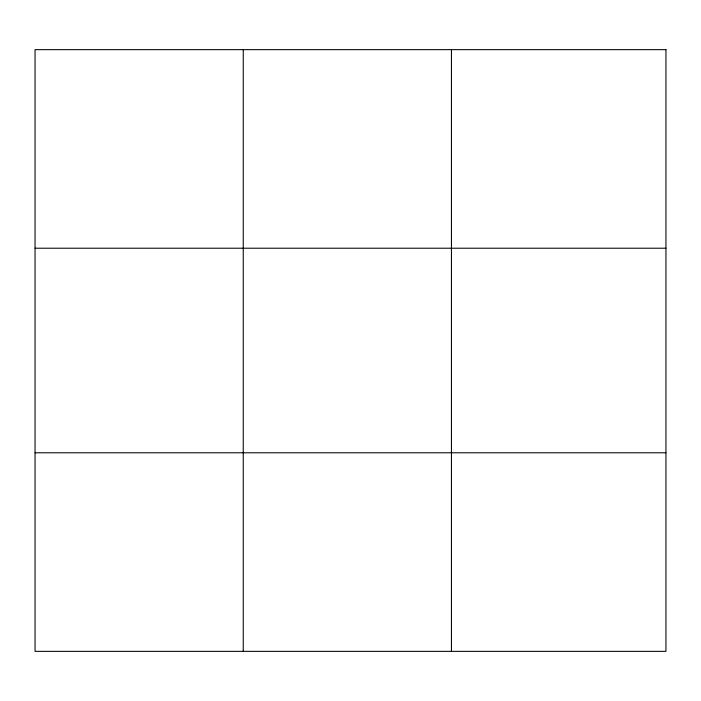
<?xml version="1.0" encoding="UTF-8"?>
<svg xmlns="http://www.w3.org/2000/svg" width="701" height="701" viewBox="0 0 701 701"><rect width="100%" height="100%" fill="white"/><g stroke="black" fill="none" stroke-linecap="round" stroke-linejoin="round"><path stroke-width="1.05" d="M243.247 49.648L243.247 651.352M451.444 49.648L451.444 651.352M35.05 248.215L665.95 248.215M35.05 452.785L665.95 452.785M665.95 49.648L665.95 651.352L35.05 651.352L35.05 49.648L665.95 49.648"/></g></svg>
